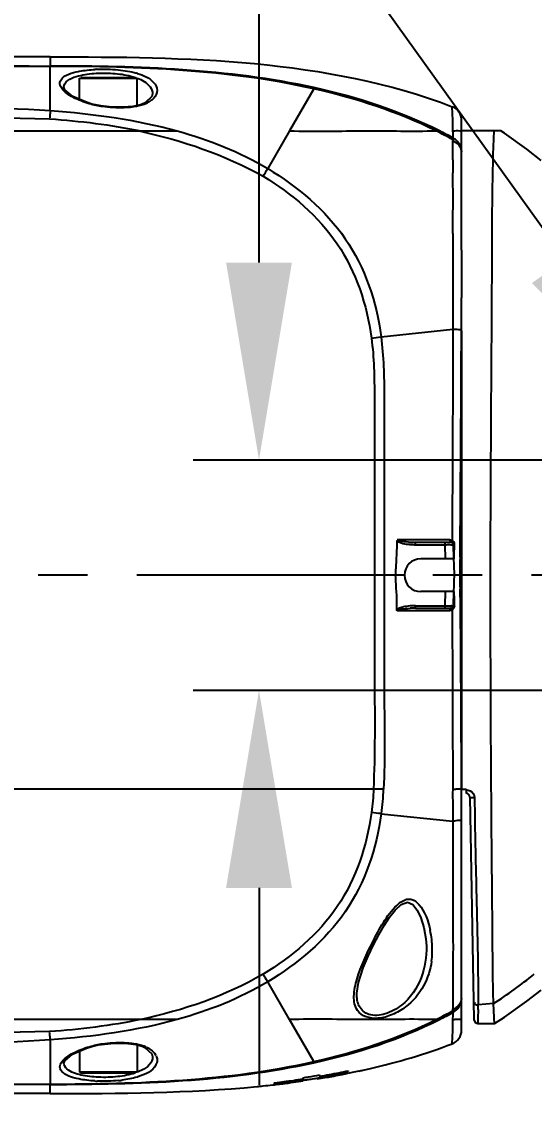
# Model space of a CAD drawing. Header units: millimetres. Extents: x 4086 to 8300, y 123 to 1549.
# Drawn here: x 6979.23 to 6994.81, y 441.71 to 474.81 of the extents above; entities that cross this region are included whole.
import ezdxf
from ezdxf import colors
from ezdxf.entities.mleader import LeaderData, LeaderLine
from ezdxf.math import Vec2, Vec3

# ---------------------------------------------------------------- set-up
doc = ezdxf.new("R2010")
doc.units = ezdxf.units.MM
doc.linetypes.add('CENTER', pattern=[0.6, 0.375, -0.075, 0.075, -0.075])
for name, color, linetype in [('中心线', 7, 'Continuous'), ('外形图', 7, 'Continuous'), ('多重引线', 7, 'Continuous'), ('尺寸标注', 7, 'Continuous')]:
    doc.layers.add(name, color=color, linetype=linetype)
doc.styles.add('思源黑', font='SourceHanSansCN-Normal.ttf')
doc.dimstyles.new('尺寸标注_1_4比例', dxfattribs={"dimtxt": 7, "dimasz": 6, "dimexe": 2, "dimexo": 1.5, "dimgap": 1, "dimtad": 1, "dimdec": 1, "dimlfac": 4, "dimdsep": 46, "dimtxsty": '思源黑', "dimcen": 0.09, "dimadec": 0, "dimazin": 0, "dimtp": 0.01, "dimtm": 0.01, "dimtfac": 1, "dimtdec": 1, "dimtofl": 0, "dimtmove": 0, "dimatfit": 3, "dimfxl": 1, "dimtolj": 1, "dimarcsym": 0})

# ---------------------------------------------------------------- blocks, each defined once
blk = doc.blocks.new('*D757')
at = {"layer": 'Defpoints', "color": 0}
for p in [(6960.112, 446.498), (6964.612, 446.498), (6964.612, 423.62)]:
    blk.add_point(p, dxfattribs=at)
at = {"layer": '尺寸标注', "color": 0, "lineweight": -2}
for p, q in [((6960.112, 444.998), (6960.112, 421.62)), ((6964.612, 444.998), (6964.612, 421.62)), ((6954.112, 423.62), (6948.112, 423.62)), ((6970.612, 423.62), (6988.905, 423.62))]:
    blk.add_line(p, q, dxfattribs=at)
at = {"layer": '尺寸标注', "color": 0}
for points in [[(6954.112, 422.62), (6954.112, 424.62), (6960.112, 423.62)], [(6970.612, 424.62), (6970.612, 422.62), (6964.612, 423.62)]]:
    blk.add_solid(points, dxfattribs=at)
at = {"layer": '尺寸标注', "color": 0, "insert": (6983.3, 428.235), "char_height": 7, "attachment_point": 5, "style": '思源黑'}
blk.add_mtext('\\A1;18', dxfattribs=at)
blk = doc.blocks.new('*D760')
at = {"layer": 'Defpoints', "color": 0}
for p in [(7000.112, 461.498), (6986.443, 454.498), (7000.112, 454.498)]:
    blk.add_point(p, dxfattribs=at)
at = {"layer": '尺寸标注', "color": 0, "lineweight": -2}
for p, q in [((6986.443, 467.498), (6986.443, 514.618)), ((6998.612, 461.498), (6984.443, 461.498)), ((6998.612, 454.498), (6984.443, 454.498)), ((6986.443, 448.498), (6986.443, 442.498))]:
    blk.add_line(p, q, dxfattribs=at)
at = {"layer": '尺寸标注', "color": 0}
for points in [[(6985.443, 467.498), (6987.443, 467.498), (6986.443, 461.498)], [(6987.443, 448.498), (6985.443, 448.498), (6986.443, 454.498)]]:
    blk.add_solid(points, dxfattribs=at)
at = {"layer": '尺寸标注', "color": 0, "insert": (6981.819, 508.779), "char_height": 7, "attachment_point": 5, "rotation": 90, "style": '思源黑'}
blk.add_mtext('\\A1;28', dxfattribs=at)

msp = doc.modelspace()

# ---------------------------------------------------------------- linework, layer by layer
at = {"layer": '中心线', "linetype": 'CENTER', "ltscale": 20}
msp.add_line((7074.229, 457.9978), (6904.8666, 457.9978), dxfattribs=at)
at = {"layer": '外形图'}
for p, q in [((6980.0996, 473.7478), (6980.0995, 473.4693)), ((6980.0996, 473.4597), (6980.0995, 473.4693)), ((6980.0996, 472.1156), (6980.0996, 473.4597)), ((6980.9871, 472.4592), (6980.9871, 473.0978)), ((6980.9871, 473.0978), (6982.7371, 473.0978)), ((6981.0334, 473.1228), (6982.7121, 473.1228)), ((6982.7371, 472.2701), (6982.7371, 473.0978)), ((6988.1061, 472.7771), (6987.3674, 471.4977)), ((6981.2244, 472.3566), (6980.7857, 472.5463)), ((6983.1892, 472.5418), (6982.9839, 472.355)), ((6983.2097, 472.6249), (6983.1892, 472.5418)), ((6981.3638, 472.3149), (6981.2244, 472.3566)), ((6981.3407, 472.3066), (6981.3635, 472.315)), ((6981.3635, 472.315), (6981.3638, 472.3149)), ((6981.632, 472.2579), (6981.3635, 472.315)), ((6982.8427, 472.2938), (6982.6083, 472.2413)), ((6982.8868, 472.3098), (6982.8427, 472.2938)), ((6982.8887, 472.3106), (6982.8868, 472.3098)), ((6982.9839, 472.355), (6982.8887, 472.3106)), ((6982.9502, 472.3047), (6982.8887, 472.3106)), ((6992.3301, 471.8293), (6992.3162, 472.2343)), ((6992.5996, 467.8791), (6992.5996, 471.8223)), ((6948.3599, 471.4978), (6982.7987, 471.4978)), ((6987.3675, 471.4977), (6986.7074, 470.3544)), ((6992.3398, 471.4863), (6992.3397, 471.4971)), ((6993.7985, 471.4978), (6992.5996, 471.4978)), ((6992.599, 470.8591), (6992.5921, 470.9415)), ((6992.5989, 470.869), (6992.5924, 470.9431)), ((6992.5994, 470.8691), (6992.5996, 470.8591)), ((6990.1533, 465.2442), (6992.3356, 465.4704)), ((6992.597, 465.4214), (6992.5996, 458.9241)), ((6990.8073, 459.072), (6990.647, 459.0722)), ((6990.7337, 459.0347), (6990.7177, 458.9978)), ((6991.6554, 459.0714), (6990.8073, 459.072)), ((6991.2046, 458.9241), (6991.2046, 458.9978)), ((6991.2046, 458.9241), (6992.0959, 458.9241)), ((6991.2072, 458.9978), (6992.2709, 458.9978)), ((6991.796, 459.0713), (6991.6554, 459.0714)), ((6991.9401, 459.0712), (6991.796, 459.0713)), ((6992.0893, 459.0711), (6991.9401, 459.0712)), ((6992.245, 459.0709), (6992.0893, 459.0711)), ((6992.0959, 458.9978), (6992.0959, 458.9241)), ((6992.0959, 458.9241), (6992.1034, 458.4978)), ((6992.3459, 458.9241), (6992.3533, 458.4978)), ((6992.5996, 458.9241), (6992.5996, 457.0715)), ((6992.3533, 458.4978), (6991.3621, 458.4978)), ((6990.5963, 457.9978), (6990.2509, 457.9978)), ((6990.8621, 457.9978), (6990.5963, 457.9978)), ((6992.3533, 457.4978), (6991.3621, 457.4978)), ((6992.1034, 457.4978), (6992.0959, 457.0715)), ((6992.3533, 457.4978), (6992.3459, 457.0715)), ((6992.5557, 457.3259), (6992.5577, 457.0546)), ((6990.6469, 456.9235), (6990.8158, 456.9236)), ((6990.7337, 456.961), (6990.7177, 456.9977)), ((6990.8158, 456.9236), (6991.4229, 456.9241)), ((6991.2031, 456.9978), (6992.2709, 456.9978)), ((6991.2046, 457.0715), (6992.0959, 457.0715)), ((6991.2046, 456.9978), (6991.2046, 457.0715)), ((6991.4229, 456.9241), (6991.7049, 456.9243)), ((6991.7049, 456.9243), (6991.8415, 456.9244)), ((6991.8415, 456.9244), (6992.1101, 456.9246)), ((6992.0959, 457.0715), (6992.0959, 456.9978)), ((6992.1101, 456.9246), (6992.2447, 456.9247)), ((6992.2709, 456.9978), (6992.269, 456.9976)), ((6992.5577, 457.0546), (6992.5597, 456.7641)), ((6992.5996, 457.0715), (6992.6011, 454.1424)), ((6992.6011, 454.1424), (6992.5985, 451.4978)), ((6989.9215, 451.4978), (6952.8058, 451.4978)), ((6992.587, 451.4978), (6992.7371, 451.4978)), ((6992.5996, 444.1733), (6992.5996, 451.4978)), ((6992.7371, 451.4978), (6992.7371, 451.3726)), ((6992.8539, 451.25), (6992.9718, 444.4958)), ((6992.9886, 451.2343), (6992.9994, 450.6661)), ((6990.1533, 450.7515), (6992.3356, 450.5252)), ((6993.0266, 449.3572), (6993.034, 449.0301)), ((6990.7671, 447.9948), (6990.9526, 448.068)), ((6990.9526, 448.068), (6991.1153, 447.9943)), ((6991.5171, 446.948), (6991.5312, 446.7217)), ((6991.5312, 446.7217), (6991.5312, 446.7207)), ((6987.3677, 444.4979), (6986.7075, 445.6413)), ((6989.4182, 445.2976), (6989.4656, 445.6215)), ((6993.1021, 445.0152), (6993.1018, 444.9402)), ((6993.5729, 444.9827), (6993.1018, 444.9402)), ((6992.3397, 444.4985), (6992.3407, 444.6386)), ((6992.3407, 444.6386), (6992.3412, 444.7129)), ((6993.101, 444.7983), (6993.0982, 444.5426)), ((6982.8473, 444.4978), (6948.36, 444.4978)), ((6988.1061, 443.2186), (6987.3675, 444.4978)), ((6993.0982, 444.5426), (6993.0968, 444.3744)), ((6993.0968, 444.3744), (6993.0968, 444.3729)), ((6993.0968, 444.3729), (6993.5996, 444.3729)), ((6992.3162, 443.7613), (6992.3301, 444.1663)), ((6980.0996, 443.8801), (6980.0996, 442.5359)), ((6980.7725, 443.4415), (6981.1967, 443.63)), ((6981.1967, 443.63), (6981.3638, 443.6807)), ((6981.3407, 443.6891), (6981.3634, 443.6806)), ((6981.3634, 443.6806), (6981.5684, 443.7268)), ((6981.3634, 443.6806), (6981.3638, 443.6807)), ((6982.7054, 443.7376), (6982.8896, 443.6847)), ((6982.7371, 443.7285), (6982.7371, 442.8978)), ((6982.8906, 443.6844), (6982.8886, 443.6851)), ((6982.8886, 443.6851), (6982.9705, 443.6477)), ((6982.9502, 443.6909), (6982.8906, 443.6844)), ((6982.9705, 443.6477), (6983.1873, 443.4576)), ((6980.9871, 443.5368), (6980.9871, 442.8978)), ((6983.1873, 443.4576), (6983.2097, 443.3707)), ((6989.1564, 442.9404), (6989.1564, 442.9189)), ((6989.4847, 442.939), (6989.4847, 442.932)), ((6989.4847, 442.932), (6989.4847, 442.9311)), ((6982.7371, 442.8978), (6980.9871, 442.8978)), ((6981.0121, 442.8728), (6982.6908, 442.8728)), ((6987.6221, 442.6107), (6987.4677, 442.5909)), ((6987.7814, 442.6915), (6987.7814, 442.7302)), ((6987.817, 442.6558), (6987.7814, 442.6506)), ((6988.2814, 442.8137), (6988.2814, 442.7723)), ((6988.4423, 442.7323), (6988.4958, 442.7418)), ((6989.0569, 442.8467), (6989.0354, 442.8421)), ((6989.0574, 442.8508), (6989.0924, 442.8577)), ((6980.0996, 442.5359), (6980.0995, 442.5263)), ((6980.0996, 442.2479), (6980.0995, 442.5263)), ((6986.859, 442.5116), (6986.9118, 442.5175)), ((6986.9064, 442.5735), (6986.9329, 442.5766)), ((6986.9064, 442.5577), (6986.9064, 442.5735)), ((6987.3271, 442.5673), (6987.3271, 442.5729))]:
    msp.add_line(p, q, dxfattribs=at)
for points in [[(6980.7857, 472.5463), (6980.5409, 472.7478), (6980.5111, 472.823)], [(6982.6083, 472.2413), (6982.3144, 472.2161), (6981.9838, 472.2203), (6981.632, 472.2579)], [(6995.0151, 470.6015), (6994.5865, 470.9395), (6993.9061, 471.4273), (6993.7985, 471.4978)], [(6992.3481, 471.206), (6992.3479, 471.2075), (6992.3474, 471.2093), (6992.3467, 471.2114), (6992.3455, 471.2138), (6992.344, 471.2166), (6992.342, 471.2196), (6992.3397, 471.2228), (6992.337, 471.226), (6992.3341, 471.2291), (6992.331, 471.232), (6992.3278, 471.2345), (6992.3247, 471.2366), (6992.3219, 471.2383)], [(6992.33, 471.2024), (6992.3326, 471.2011), (6992.3336, 471.2015), (6992.335, 471.2018), (6992.3369, 471.2018), (6992.339, 471.2017), (6992.341, 471.2017), (6992.3429, 471.2017), (6992.3445, 471.202), (6992.3458, 471.2023), (6992.3468, 471.2029), (6992.3475, 471.2037), (6992.348, 471.2047), (6992.3481, 471.206)], [(6990.6464, 459.056), (6990.65, 459.0365), (6990.6837, 459.0157), (6990.7181, 458.9977)], [(6990.7337, 459.0346), (6990.7006, 459.0433), (6990.6701, 459.0545), (6990.6508, 459.0723)], [(6992.2448, 459.0709), (6992.245, 459.0627), (6992.2455, 459.0546), (6992.2464, 459.0467), (6992.2475, 459.0391), (6992.249, 459.0319), (6992.2507, 459.0252), (6992.2526, 459.0191), (6992.2548, 459.0137), (6992.2572, 459.009), (6992.2597, 459.005), (6992.2624, 459.0019), (6992.2652, 458.9996), (6992.268, 458.9983), (6992.2709, 458.9978)], [(6992.245, 459.0709), (6992.2576, 459.0704), (6992.27, 459.0687), (6992.282, 459.0662), (6992.2936, 459.0626), (6992.3049, 459.0582), (6992.3157, 459.0529)], [(6992.3156, 459.0529), (6992.3122, 459.0452), (6992.3092, 459.0377), (6992.3066, 459.0304), (6992.3046, 459.0234), (6992.303, 459.0169), (6992.3019, 459.0108), (6992.3013, 459.0053), (6992.3013, 459.0005), (6992.3018, 458.9964), (6992.3029, 458.993), (6992.3045, 458.9905), (6992.3065, 458.9888)], [(6990.7184, 456.9981), (6990.6859, 456.9817), (6990.6551, 456.961), (6990.648, 456.9417)], [(6990.6489, 456.9229), (6990.6735, 456.9423), (6990.7025, 456.953), (6990.7337, 456.961)], [(6992.269, 456.9976), (6992.268, 456.9974), (6992.2652, 456.996), (6992.2624, 456.9937), (6992.2597, 456.9906), (6992.2572, 456.9867), (6992.2548, 456.982), (6992.2526, 456.9765), (6992.2507, 456.9704), (6992.249, 456.9637), (6992.2475, 456.9566), (6992.2464, 456.949), (6992.2455, 456.9411), (6992.245, 456.933), (6992.2447, 456.9247)], [(6992.3157, 456.9428), (6992.3049, 456.9374), (6992.2936, 456.933), (6992.2819, 456.9295), (6992.2699, 456.9269), (6992.2575, 456.9253), (6992.2447, 456.9247)], [(6992.3156, 456.9428), (6992.3122, 456.9504), (6992.3092, 456.9579), (6992.3067, 456.9652), (6992.3046, 456.9722), (6992.303, 456.9788), (6992.3019, 456.9848), (6992.3013, 456.9903), (6992.3013, 456.9952), (6992.3018, 456.9993), (6992.3029, 457.0026), (6992.3045, 457.0051), (6992.3065, 457.0068)], [(6989.4656, 445.6215), (6989.6066, 446.0634), (6989.7603, 446.4272), (6989.9216, 446.7619), (6990.0849, 447.0697), (6990.2476, 447.3492), (6990.4129, 447.6023), (6990.5852, 447.824), (6990.7671, 447.9948)], [(6991.1153, 447.9943), (6991.2534, 447.8186), (6991.3655, 447.5855), (6991.457, 447.2931), (6991.5171, 446.948)], [(6993.5996, 444.3729), (6993.9061, 444.5684), (6994.5865, 445.0561), (6995.0151, 445.3941)], [(6992.3217, 444.7575), (6992.3245, 444.7591), (6992.3276, 444.7612), (6992.3307, 444.7637), (6992.3338, 444.7665), (6992.3367, 444.7696), (6992.3394, 444.7728), (6992.3417, 444.7759), (6992.3437, 444.779), (6992.3452, 444.7818), (6992.3464, 444.7842), (6992.3472, 444.7863), (6992.3477, 444.7881), (6992.3479, 444.7897), (6992.3478, 444.791), (6992.3474, 444.7921), (6992.3468, 444.7929), (6992.3458, 444.7934), (6992.3446, 444.7939), (6992.343, 444.7941), (6992.3412, 444.7942), (6992.3391, 444.7941), (6992.3369, 444.7941), (6992.335, 444.7941), (6992.3334, 444.7943), (6992.3324, 444.7948), (6992.3298, 444.7936)], [(6992.9718, 444.4958), (6993.0118, 444.4063), (6993.0968, 444.373)], [(6981.5684, 443.7268), (6981.9406, 443.7726), (6982.3723, 443.777), (6982.7054, 443.7376)], [(6980.5111, 443.1724), (6980.5388, 443.2449), (6980.7725, 443.4415)]]:
    msp.add_lwpolyline(points, dxfattribs=at)
for centre, radius, start, end in [((6985.1843, 19842.6919), 19369.2232, 269.86413217, 269.98495875), ((6981.7182, 468.8955), 4.478, 92.54969, 93.3354), ((6981.4713, 470.8141), 2.542, 101.05113, 101.60043), ((6982.1391, 471.226), 2.1082, 73.04341, 74.00105), ((6982.6946, 473.0435), 0.7778, 301.92039, 306.68236), ((6982.5288, 473.3448), 1.1222, 292.05607, 295.76511), ((6992.1584, 471.8223), 0.4411, 0, 69.04407), ((6931.8236, 470.1582), 60.5295, 1.268183, 1.582041), ((6986.2078, 460.179), 12.6368, 61.06407, 63.59839), ((6985.9818, 459.6236), 13.2805, 61.38266, 63.39447), ((6892.0783, 470.6711), 100.2648, 0.349462, 0.465859), ((6732.1769, 468.4859), 260.1672, 0.470091, 0.598265), ((6948.5624, 493.1112), 44.4174, 328.8263, 329.18022), ((6860.9941, 469.4686), 131.3463, 359.979827, 0.327872), ((6707.5784, 469.5702), 284.762, 359.761457, 359.970243), ((7495.9712, 466.5069), 503.6367, 179.843779, 180.117911), ((6815.6008, 466.3766), 176.9988, 359.693197, 0.014639), ((4786.0816, 475.2943), 2206.5374, 359.5740124, 359.7438311), ((6982.7984, 518.5776), 53.8389, 277.53734, 277.85183), ((6952.4004, 460.3375), 38.2675, 356.77838, 358.08097), ((6991.1986, 462.4029), 3.405, 266.37049, 267.27879), ((6991.2026, 462.5346), 3.5368, 267.31623, 270.03367), ((6991.2042, 460.9299), 2.0057, 267.57238, 270.01213), ((6992.2709, 458.9228), 0.075, 1, 90), ((6944.9769, 459.2792), 47.5827, 359.32265, 359.53018), ((6991.3621, 457.9978), 0.5, 90, 270), ((6950.7101, 456.8679), 41.6894, 1.55304, 2.24059), ((7067.8771, 457.4392), 75.3312, 179.160374, 179.294306), ((6916.6939, 459.6481), 75.8682, 359.165474, 359.296607), ((6950.6953, 460.424), 39.9747, 356.5204, 356.79191), ((6989.9475, 421.4507), 36.5478, 89.5244, 89.99232), ((6950.6966, 459.1284), 41.7028, 357.75915, 358.44649), ((6903.3622, 456.5557), 89.1968, 0.494702, 0.655255), ((6991.2024, 455.1748), 1.8967, 89.93296, 96.81304), ((6991.2029, 453.4316), 3.5662, 89.97178, 92.66678), ((6992.2709, 457.0728), 0.075, 270, 359), ((6990.1394, 312.4797), 139.0182, 89.9661, 90.085651), ((6992.4565, 459.422), 7.9244, 269.2131, 269.76156), ((6992.64, 426.0105), 25.4877, 90.18337, 90.31185), ((6992.7289, 451.2478), 0.125, 1, 86.25924), ((6978.0572, 362.8185), 88.7618, 82.167486, 82.358245), ((7385.8259, 458.1433), 392.8976, 181.163009, 181.281365), ((6988.8989, 446.6082), 2.8121, 1.07743, 12.3146), ((6989.0643, 446.6135), 2.6465, 358.09592, 1.02928), ((6989.2056, 446.6077), 2.5052, 352.18842, 358.12026), ((6957.8368, 428.4244), 33.6143, 30.80951, 31.27718), ((6961.6846, 445.0435), 31.4174, 359.55291, 359.81155), ((6986.1889, 455.866), 12.689, 296.3743, 298.902), ((6985.9819, 456.372), 13.2805, 296.60563, 298.61693), ((6932.4148, 445.816), 59.938, 358.422873, 358.739851), ((6992.4183, 445.224), 0.7305, 263.71166, 265.65865), ((6992.4183, 445.2246), 0.7312, 265.66161, 267.48035), ((6992.1584, 444.1733), 0.4411, 290.95593, 0), ((6982.5289, 442.651), 1.122, 64.23566, 67.94445), ((6982.9716, 443.2309), 0.3816, 26.36894, 31.24073), ((6984.4129, 465.6239), 23.1952, 279.60064, 281.80042), ((6984.5977, 464.3669), 21.9061, 281.24093, 282.01095), ((6984.7382, 464.854), 22.4231, 281.71029, 282.22061), ((6984.808, 464.6747), 22.2408, 282.13837, 282.43782), ((6984.8936, 464.2877), 21.8445, 282.43716, 282.96603), ((6981.7191, 447.1179), 4.4957, 266.66724, 267.63833), ((6981.7903, 446.4952), 3.8707, 275.71596, 277.28582), ((6982.1549, 444.7177), 2.0539, 286.54371, 287.2571), ((6983.6312, 470.5596), 28.1928, 276.67107, 278.46502), ((6983.4847, 471.3258), 28.9552, 276.83937, 277.37358), ((6983.6393, 470.1326), 27.7521, 277.3732, 277.98083), ((6983.641, 471.4639), 29.1252, 277.27084, 277.5958), ((6983.7674, 470.5221), 28.1749, 277.59428, 278.20691), ((6983.801, 468.9794), 26.5875, 277.98084, 278.61007), ((6992.1467, 407.6217), 35.2803, 97.18337, 97.36829), ((6983.9307, 467.3392), 24.9084, 278.89318, 279.28377), ((6983.921, 469.0757), 26.7055, 278.38859, 278.67495), ((6984.0775, 466.4473), 24.0045, 279.28131, 280.08602), ((6984.0049, 468.5269), 26.1504, 278.67468, 279.04427), ((6984.0984, 467.9396), 25.5557, 279.04427, 279.42068), ((6985.8108, 457.7465), 15.243, 279.06745, 279.9413), ((6984.2599, 466.1296), 23.7009, 279.76888, 280.49322), ((6986.0218, 456.5513), 14.0293, 280.1569, 280.87755), ((6985.7273, 459.2858), 16.7748, 279.50023, 279.67786), ((6986.0008, 457.6858), 15.1516, 279.67545, 280.05654), ((6984.4308, 465.2071), 22.7627, 280.49327, 281.24086), ((6986.2882, 456.0685), 13.509, 280.05398, 280.65567), ((6986.1908, 455.6752), 13.1371, 280.87477, 281.87423), ((6986.6148, 454.3437), 11.7535, 280.6457, 281.88495), ((6984.5095, 465.9859), 23.5779, 280.71703, 281.12155), ((6984.6291, 465.3804), 22.9607, 281.20892, 281.71027), ((6985.19, -18931.0527), 19373.5797, 90.01505478, 90.1358542), ((6983.1272, 476.1235), 33.8185, 275.52644, 275.83921), ((6983.2543, 474.8873), 32.5758, 275.83803, 276.35314), ((6983.4731, 472.948), 30.6242, 276.447, 277.22969)]:
    msp.add_arc(centre, radius, start, end, dxfattribs=at)
for points in [[(6980.0996, 473.7478), (6969.7388, 473.7525), (6959.3779, 473.7478), (6949.0171, 473.7478)], [(6980.0996, 473.7478), (6984.2029, 473.7478), (6988.4843, 473.7019), (6992.3162, 472.2343)], [(6980.0996, 473.4597), (6966.4702, 473.4803), (6952.8408, 473.4783), (6939.2114, 473.5091)], [(6988.1117, 472.812), (6985.4943, 473.3864), (6982.7792, 473.4684), (6980.0995, 473.4693)], [(6988.106, 472.7771), (6985.4927, 473.3645), (6982.7781, 473.4556), (6980.0996, 473.4597)], [(6980.9841, 473.3089), (6981.1401, 473.3394), (6981.2989, 473.3566), (6981.4577, 473.3659)], [(6981.519, 473.369), (6981.7323, 473.3785), (6981.9468, 473.3739), (6982.1593, 473.3535)], [(6981.0254, 473.1843), (6981.2001, 473.2241), (6981.3797, 473.2434), (6981.5587, 473.2516)], [(6981.5587, 473.2516), (6981.7539, 473.2604), (6981.9503, 473.2554), (6982.1445, 473.2344)], [(6982.1445, 473.2344), (6982.3253, 473.2149), (6982.5064, 473.182), (6982.6788, 473.1241)], [(6982.1593, 473.3535), (6982.3483, 473.3353), (6982.5375, 473.3049), (6982.7201, 473.2525)], [(6991.8262, 471.4977), (6990.6514, 472.0803), (6989.3852, 472.4885), (6988.106, 472.7771)], [(6991.9294, 471.4978), (6990.726, 472.1005), (6989.4262, 472.5233), (6988.1117, 472.812)], [(6980.8562, 472.4856), (6980.7825, 472.5213), (6980.7104, 472.5613), (6980.6427, 472.6074)], [(6981.3407, 472.3066), (6981.1748, 472.3523), (6981.0111, 472.4104), (6980.8562, 472.4856)], [(6980.0996, 472.1156), (6981.3986, 472.0223), (6982.7019, 471.8437), (6983.9575, 471.4978)], [(6981.752, 472.2277), (6981.6134, 472.2448), (6981.4753, 472.2695), (6981.3407, 472.3066)], [(6982.9502, 472.3047), (6982.8495, 472.2639), (6982.7412, 472.2419), (6982.6336, 472.2266)], [(6980.0793, 471.8654), (6981.0077, 471.8003), (6981.9352, 471.6837), (6982.8471, 471.4978)], [(6982.7987, 471.4978), (6984.1041, 471.2077), (6985.4035, 470.78), (6986.566, 470.1193)], [(6982.8019, 471.4972), (6983.1871, 471.497), (6983.5725, 471.5084), (6983.9576, 471.4978)], [(6983.9575, 471.4978), (6984.9144, 471.2336), (6985.8555, 470.8642), (6986.7073, 470.3544)], [(6992.33, 471.2016), (6992.4645, 471.1542), (6992.5949, 471.0117), (6992.5994, 470.8691)], [(6992.4729, 471.1796), (6992.4358, 471.2204), (6992.3922, 471.2576), (6992.3423, 471.2812)], [(6992.5682, 471.0312), (6992.5467, 471.0859), (6992.5125, 471.1362), (6992.4729, 471.1796)], [(6992.3354, 470.6204), (6992.3359, 470.5537), (6992.3365, 470.487), (6992.337, 470.4203)], [(6992.337, 470.4203), (6992.3374, 470.3536), (6992.3379, 470.2869), (6992.3383, 470.2202)], [(6992.338, 468.3847), (6992.3374, 468.2165), (6992.3369, 468.0483), (6992.3364, 467.8801)], [(6992.3356, 465.4704), (6992.3383, 463.3313), (6992.3194, 461.1921), (6992.3157, 459.0529)], [(6990.7181, 458.9977), (6990.8429, 458.9439), (6990.9836, 458.9317), (6991.1193, 458.9259)], [(6990.9831, 459.0047), (6990.8995, 459.01), (6990.8154, 459.0166), (6990.7337, 459.0347)], [(6992.3743, 458.4977), (6992.3721, 458.6397), (6992.3851, 458.7817), (6992.3829, 458.9237)], [(6992.5516, 458.367), (6992.5502, 458.245), (6992.5494, 458.1229), (6992.5506, 458.0008)], [(6992.5507, 458.0008), (6992.5497, 457.8592), (6992.5516, 457.7175), (6992.5532, 457.5758)], [(6992.3862, 457.2881), (6992.3834, 457.3581), (6992.3732, 457.4279), (6992.3743, 457.498)], [(6992.3829, 457.0719), (6992.384, 457.144), (6992.389, 457.2161), (6992.3862, 457.2881)], [(6990.7337, 456.961), (6990.833, 456.983), (6990.9354, 456.9892), (6991.037, 456.994)], [(6990.9774, 457.0581), (6990.9118, 457.0502), (6990.8459, 457.04), (6990.7826, 457.0212)], [(6992.3829, 457.0719), (6992.3822, 457.0283), (6992.3585, 456.9604), (6992.3149, 456.9601)], [(6992.3157, 456.9428), (6992.3193, 455.1278), (6992.3334, 453.3128), (6992.3301, 451.4978)], [(6992.5597, 456.7641), (6992.5658, 455.8901), (6992.5716, 455.0162), (6992.5766, 454.1422)], [(6992.5766, 454.1422), (6992.5817, 453.2607), (6992.5864, 452.3793), (6992.5917, 451.4978)], [(6989.9266, 451.4978), (6989.916, 451.2617), (6989.8952, 451.0257), (6989.8606, 450.7919)], [(6990.2217, 451.4978), (6990.2076, 451.2484), (6990.1858, 450.9992), (6990.1534, 450.7515)], [(6992.3301, 451.4978), (6992.3284, 451.1736), (6992.3318, 450.8494), (6992.3356, 450.5252)], [(6992.7376, 451.4895), (6992.7721, 451.4654), (6992.8188, 451.4666), (6992.8577, 451.4505)], [(6992.8577, 451.4505), (6992.9355, 451.4182), (6992.987, 451.3186), (6992.9886, 451.2343)], [(6992.9994, 450.6661), (6993.0026, 450.5003), (6993.0059, 450.3345), (6993.0093, 450.1687)], [(6990.632, 447.9667), (6990.6668, 448.0004), (6990.7035, 448.0322), (6990.7428, 448.0605)], [(6990.7428, 448.0605), (6990.8164, 448.1134), (6990.9062, 448.1564), (6990.9969, 448.1574)], [(6990.9969, 448.1574), (6991.04, 448.1578), (6991.0839, 448.1487), (6991.1236, 448.132)], [(6991.1783, 448.1035), (6991.2253, 448.0741), (6991.2669, 448.0357), (6991.3033, 447.994)], [(6991.3033, 447.994), (6991.4915, 447.7788), (6991.5854, 447.4872), (6991.6462, 447.2079)], [(6986.566, 445.8764), (6985.4284, 445.203), (6984.1396, 444.7765), (6982.8473, 444.4978)], [(6986.7073, 445.6412), (6985.856, 445.131), (6984.9151, 444.7612), (6983.9582, 444.4978)], [(6989.3296, 445.2005), (6989.3335, 445.3799), (6989.374, 445.5583), (6989.4253, 445.7303)], [(6993.5729, 444.9827), (6994.0017, 445.2546), (6994.4102, 445.5584), (6994.8089, 445.8725)], [(6989.4334, 444.7739), (6989.3521, 444.8956), (6989.3265, 445.0542), (6989.3296, 445.2005)], [(6992.599, 445.1366), (6992.5996, 444.9921), (6992.4682, 444.843), (6992.3319, 444.7951)], [(6992.3423, 444.7145), (6992.4912, 444.7849), (6992.5986, 444.9719), (6992.599, 445.1366)], [(6982.8471, 444.4978), (6981.9352, 444.312), (6981.0077, 444.1953), (6980.0793, 444.1302)], [(6983.9582, 444.4978), (6982.7023, 444.1521), (6981.3988, 443.9734), (6980.0996, 443.8801)], [(6983.9592, 444.4979), (6983.5887, 444.4874), (6983.2179, 444.4998), (6982.8473, 444.4978)], [(6988.106, 443.2186), (6989.3851, 443.5071), (6990.6512, 443.9152), (6991.8259, 444.4978)], [(6988.1117, 443.1837), (6989.4263, 443.4724), (6990.7261, 443.8952), (6991.9295, 444.4978)], [(6992.5064, 444.4981), (6992.4664, 444.4948), (6992.4262, 444.4926), (6992.3861, 444.4941)], [(6980.8564, 443.5102), (6981.0112, 443.5853), (6981.1748, 443.6434), (6981.3407, 443.6891)], [(6981.3407, 443.6891), (6981.4754, 443.7262), (6981.6137, 443.7509), (6981.7524, 443.768)], [(6982.6342, 443.769), (6982.7416, 443.7536), (6982.8496, 443.7317), (6982.9502, 443.6909)], [(6983.0166, 443.6615), (6983.0665, 443.6373), (6983.1149, 443.6091), (6983.1594, 443.5759)], [(6983.1594, 443.5759), (6983.2133, 443.5356), (6983.263, 443.4864), (6983.2979, 443.4288)], [(6989.795, 443.0002), (6990.6504, 443.1972), (6991.4964, 443.4474), (6992.3162, 443.7613)], [(6980.6429, 443.3883), (6980.7106, 443.4345), (6980.7827, 443.4744), (6980.8564, 443.5102)], [(6983.3136, 443.4004), (6983.3344, 443.3582), (6983.3471, 443.3105), (6983.3475, 443.2634)], [(6980.0995, 442.5263), (6982.7792, 442.5272), (6985.4943, 442.6093), (6988.1117, 443.1837)], [(6980.0996, 442.5359), (6982.7781, 442.54), (6985.4927, 442.6312), (6988.106, 443.2186)], [(6981.4577, 442.6298), (6981.2914, 442.6395), (6981.125, 442.6578), (6980.9618, 442.6912)], [(6981.5652, 442.7438), (6981.3856, 442.7516), (6981.2054, 442.7708), (6981.03, 442.8103)], [(6982.1758, 442.6438), (6981.9628, 442.6224), (6981.7477, 442.6172), (6981.5338, 442.626)], [(6982.1498, 442.7618), (6981.956, 442.7406), (6981.76, 442.7353), (6981.5652, 442.7438)], [(6982.6815, 442.8725), (6982.51, 442.8146), (6982.3297, 442.7815), (6982.1498, 442.7618)], [(6982.7397, 442.7489), (6982.5902, 442.7045), (6982.4359, 442.6756), (6982.2812, 442.6558)], [(6939.2114, 442.4865), (6952.8408, 442.5174), (6966.4702, 442.5153), (6980.0996, 442.5359)], [(6980.0996, 442.2479), (6969.7388, 442.2432), (6959.3779, 442.2478), (6949.0171, 442.2478)], [(6980.0996, 442.2478), (6982.1956, 442.2478), (6984.2978, 442.2603), (6986.384, 442.4622)]]:
    msp.add_open_spline(points, degree=3, dxfattribs=at)
for points, knots in [([(6980.3899, 472.9368), (6980.389, 472.9764), (6980.4789, 473.2136), (6980.7666, 473.2644), (6980.9602, 473.3041)], [0, 0, 0, 0, 0.16685, 1, 1, 1, 1]), ([(6980.5111, 472.8213), (6980.5105, 472.86), (6980.5852, 473.0818), (6980.8485, 473.1441), (6981.0254, 473.1843)], [0, 0, 0, 0, 0.1757174, 1, 1, 1, 1]), ([(6982.75, 473.0984), (6982.8193, 473.0715), (6983.0217, 472.9817), (6983.2122, 472.7738), (6983.2095, 472.6207)], [0, 0, 0, 0, 0.3270438, 1, 1, 1, 1]), ([(6982.7539, 473.2425), (6982.8414, 473.2158), (6983.0842, 473.1307), (6983.3489, 472.9093), (6983.3475, 472.7322)], [0, 0, 0, 0, 0.3406788, 1, 1, 1, 1]), ([(6980.6427, 472.6074), (6980.6053, 472.6329), (6980.4959, 472.7156), (6980.3921, 472.8415), (6980.3899, 472.9368)], [0, 0, 0, 0, 0.3218632, 1, 1, 1, 1]), ([(6983.3475, 472.7322), (6983.3468, 472.6448), (6983.2821, 472.5216), (6983.1885, 472.4415), (6983.1593, 472.4197)], [0, 0, 0, 0, 0.7056783, 1, 1, 1, 1]), ([(6988.1061, 472.7771), (6988.1074, 472.7844), (6988.1094, 472.796), (6988.1113, 472.8077), (6988.1117, 472.812)], [0, 0, 0, 0, 0.6349819, 1, 1, 1, 1]), ([(6983.1059, 472.3832), (6983.0918, 472.3744), (6983.0624, 472.3573), (6983.0322, 472.3417), (6983.0166, 472.3342)], [0, 0, 0, 0, 0.4887153, 1, 1, 1, 1]), ([(6951.3755, 472.1994), (6954.7064, 472.1995), (6960.6783, 472.1961), (6968.4784, 472.2079), (6974.7201, 472.1803), (6978.3283, 472.2433), (6980.0999, 472.1188)], [0, 0, 0, 0, 0.3478694, 0.6237322, 0.8145253, 1, 1, 1, 1]), ([(6980.0996, 472.1156), (6980.0984, 472.1034), (6980.0917, 472.0301), (6980.0861, 471.9568), (6980.082, 471.8955)], [0, 0, 0, 0, 0.1660808, 1, 1, 1, 1]), ([(6982.6336, 472.2266), (6982.5645, 472.2167), (6982.2713, 472.1891), (6981.9749, 472.2002), (6981.752, 472.2277)], [0, 0, 0, 0, 0.236996, 1, 1, 1, 1]), ([(6951.3753, 471.9499), (6956.1587, 471.9496), (6965.7261, 471.9294), (6975.2961, 471.9839), (6980.0793, 471.8654)], [0, 0, 0, 0, 0.4999262, 1, 1, 1, 1]), ([(6987.367, 471.4978), (6988.1378, 471.4847), (6989.6246, 471.5089), (6991.1113, 471.4887), (6991.8269, 471.4978)], [0, 0, 0, 0, 0.5185803, 1, 1, 1, 1]), ([(6991.8268, 471.4978), (6991.8465, 471.4975), (6991.8807, 471.4977), (6991.9148, 471.4984), (6991.9293, 471.4978)], [0, 0, 0, 0, 0.5770245, 1, 1, 1, 1]), ([(6992.3383, 471.4978), (6992.4105, 471.5057), (6992.4867, 471.5205), (6992.5895, 471.4871), (6992.5994, 471.4976)], [0, 0, 0, 0, 0.8343217, 1, 1, 1, 1]), ([(6993.4818, 457.9978), (6993.4817, 461.1994), (6993.532, 465.6984), (6993.533, 470.2006), (6993.5943, 471.4978)], [0, 0, 0, 0, 0.7114237, 1, 1, 1, 1]), ([(6992.3372, 471.269), (6992.335, 471.2644), (6992.33, 471.2541), (6992.3248, 471.2439), (6992.3218, 471.2383)], [0, 0, 0, 0, 0.4446433, 1, 1, 1, 1]), ([(6992.3427, 471.2819), (6992.342, 471.28), (6992.3402, 471.2756), (6992.3383, 471.2714), (6992.3372, 471.269)], [0, 0, 0, 0, 0.4333962, 1, 1, 1, 1]), ([(6992.5924, 470.9417), (6992.5899, 470.9571), (6992.5835, 470.9874), (6992.5739, 471.0169), (6992.5682, 471.0312)], [0, 0, 0, 0, 0.5010414, 1, 1, 1, 1]), ([(6986.566, 470.1193), (6987.436, 469.5923), (6989.0598, 468.2329), (6989.727, 466.2095), (6989.8606, 465.2038)], [0, 0, 0, 0, 0.5006518, 1, 1, 1, 1]), ([(6986.7073, 470.3545), (6987.6109, 469.8012), (6989.3131, 468.4033), (6990.0194, 466.2927), (6990.1533, 465.2442)], [0, 0, 0, 0, 0.5005862, 1, 1, 1, 1]), ([(6992.5993, 467.8791), (6992.5997, 467.7623), (6992.5994, 467.2765), (6992.5993, 466.7908), (6992.5996, 466.4218)], [0, 0, 0, 0, 0.2404966, 1, 1, 1, 1]), ([(6992.597, 465.4289), (6992.5777, 465.45), (6992.4775, 465.4551), (6992.3955, 465.4682), (6992.3356, 465.4714)], [0, 0, 0, 0, 0.3228645, 1, 1, 1, 1]), ([(6989.8606, 465.2038), (6989.9412, 464.609), (6989.9573, 463.4034), (6989.9471, 461.0029), (6989.9522, 459.1995), (6989.9524, 457.9978)], [0, 0, 0, 0, 0.2498324, 0.4998705, 1, 1, 1, 1]), ([(6990.1534, 465.2442), (6990.2325, 464.6457), (6990.2564, 463.434), (6990.2436, 461.0197), (6990.2509, 459.2063), (6990.2509, 457.9978)], [0, 0, 0, 0, 0.2498254, 0.4998564, 1, 1, 1, 1]), ([(6992.0959, 458.9241), (6992.1548, 458.9244), (6992.2429, 458.9356), (6992.3067, 458.9165), (6992.3458, 458.9305), (6992.3459, 458.9241)], [0, 0, 0, 0, 0.7063895, 0.9230334, 1, 1, 1, 1]), ([(6992.3156, 459.0529), (6992.3228, 459.0483), (6992.3368, 459.0376), (6992.3489, 459.0248), (6992.3544, 459.0178)], [0, 0, 0, 0, 0.4904398, 1, 1, 1, 1]), ([(6992.3544, 459.0178), (6992.3644, 459.005), (6992.3808, 458.9762), (6992.3812, 458.9418), (6992.3764, 458.9266)], [0, 0, 0, 0, 0.5049501, 1, 1, 1, 1]), ([(6989.9524, 457.9978), (6989.9528, 456.9143), (6989.946, 454.7482), (6989.974, 452.5798), (6989.9215, 451.4978)], [0, 0, 0, 0, 0.5000582, 1, 1, 1, 1]), ([(6990.2488, 457.9978), (6990.2489, 456.7841), (6990.2313, 454.618), (6990.2768, 452.4493), (6990.2281, 451.4976)], [0, 0, 0, 0, 0.5601725, 1, 1, 1, 1]), ([(6990.648, 456.9417), (6990.6237, 456.8578), (6990.6453, 457.2841), (6990.6162, 457.5097), (6990.607, 457.8218), (6990.5963, 457.9978)], [0, 0, 0, 0, 0.2478896, 0.4997985, 1, 1, 1, 1]), ([(6992.5507, 458.0008), (6992.5425, 458.0006), (6992.4898, 457.9998), (6992.4371, 457.9982), (6992.3926, 457.9961)], [0, 0, 0, 0, 0.1545749, 1, 1, 1, 1]), ([(6993.5729, 444.9827), (6993.5526, 445.6015), (6993.5401, 447.3821), (6993.4967, 451.7202), (6993.4818, 455.4397), (6993.4818, 457.9978)], [0, 0, 0, 0, 0.1426985, 0.4103768, 1, 1, 1, 1]), ([(6990.7826, 457.0212), (6990.7717, 457.0179), (6990.75, 457.0109), (6990.7288, 457.0026), (6990.7184, 456.9981)], [0, 0, 0, 0, 0.5001802, 1, 1, 1, 1]), ([(6992.0959, 457.0715), (6992.1548, 457.0712), (6992.2429, 457.06), (6992.3067, 457.0791), (6992.3458, 457.0651), (6992.3459, 457.0715)], [0, 0, 0, 0, 0.7063886, 0.9230322, 1, 1, 1, 1]), ([(6992.5013, 451.4978), (6992.4897, 451.4978), (6992.4638, 451.4976), (6992.4378, 451.4976), (6992.4235, 451.4976)], [0, 0, 0, 0, 0.4483767, 1, 1, 1, 1]), ([(6992.5917, 451.4978), (6992.5872, 451.498), (6992.5761, 451.4981), (6992.5651, 451.4981), (6992.5585, 451.4981)], [0, 0, 0, 0, 0.4043551, 1, 1, 1, 1]), ([(6992.9886, 451.2343), (6992.9742, 451.2339), (6992.9432, 451.2337), (6992.9174, 451.2341), (6992.8702, 451.2368), (6992.8939, 451.2441), (6992.9002, 451.2453)], [0, 0, 0, 0, 0.3411696, 0.6735268, 0.8462964, 1, 1, 1, 1]), ([(6989.8606, 450.7919), (6989.727, 449.7862), (6989.0598, 447.7627), (6987.436, 446.4034), (6986.566, 445.8764)], [0, 0, 0, 0, 0.4993455, 1, 1, 1, 1]), ([(6990.1533, 450.7515), (6990.0193, 449.7029), (6989.3131, 447.5926), (6987.6112, 446.1941), (6986.7073, 445.6412)], [0, 0, 0, 0, 0.4994127, 1, 1, 1, 1]), ([(6992.3356, 450.5252), (6992.3348, 450.0668), (6992.3329, 448.4173), (6992.3449, 446.7677), (6992.3364, 445.5766)], [0, 0, 0, 0, 0.2778898, 1, 1, 1, 1]), ([(6992.5996, 450.5725), (6992.5996, 450.5469), (6992.4636, 450.544), (6992.4, 450.5279), (6992.3356, 450.5243)], [0, 0, 0, 0, 0.2839661, 1, 1, 1, 1]), ([(6993.034, 449.0301), (6993.0418, 448.6872), (6993.0671, 447.5349), (6993.096, 446.3826), (6993.1015, 445.5729)], [0, 0, 0, 0, 0.2975148, 1, 1, 1, 1]), ([(6989.4253, 445.7303), (6989.5418, 446.1209), (6989.9088, 446.8865), (6990.3135, 447.6589), (6990.632, 447.9667)], [0, 0, 0, 0, 0.4792076, 1, 1, 1, 1]), ([(6991.1236, 448.132), (6991.1331, 448.128), (6991.1518, 448.1192), (6991.1696, 448.1089), (6991.1783, 448.1035)], [0, 0, 0, 0, 0.5008011, 1, 1, 1, 1]), ([(6991.5312, 446.7207), (6991.5368, 446.3984), (6991.4422, 445.7242), (6990.9286, 444.9868), (6990.3173, 444.6463), (6989.8041, 444.5785), (6989.4409, 444.8799), (6989.4156, 445.153), (6989.4179, 445.2833)], [0, 0, 0, 0, 0.2529909, 0.5209481, 0.6674915, 0.798161, 0.8977373, 1, 1, 1, 1]), ([(6991.6875, 446.2673), (6991.6519, 446.009), (6991.4872, 445.4778), (6991.0212, 444.9284), (6990.5044, 444.6326), (6990.0047, 444.4764), (6989.5569, 444.589), (6989.4334, 444.7739)], [0, 0, 0, 0, 0.2433709, 0.5067702, 0.6507021, 0.7924471, 1, 1, 1, 1]), ([(6992.3364, 445.5766), (6992.3359, 445.5073), (6992.3338, 445.2463), (6992.3316, 444.9853), (6992.3298, 444.7936)], [0, 0, 0, 0, 0.2655099, 1, 1, 1, 1]), ([(6993.1015, 445.5729), (6993.1019, 445.5129), (6993.1028, 445.327), (6993.1024, 445.1411), (6993.1021, 445.0152)], [0, 0, 0, 0, 0.3227014, 1, 1, 1, 1]), ([(6993.1018, 444.9402), (6993.0728, 444.9367), (6993.0038, 444.9252), (6992.995, 445.0039), (6993.0099, 445.0222)], [0, 0, 0, 0, 0.5533172, 1, 1, 1, 1]), ([(6993.5996, 444.3739), (6993.5994, 444.3899), (6993.5889, 444.5929), (6993.5791, 444.7958), (6993.5729, 444.9827)], [0, 0, 0, 0, 0.0790906, 1, 1, 1, 1]), ([(6992.3371, 444.7267), (6992.335, 444.7313), (6992.3299, 444.7416), (6992.3246, 444.7518), (6992.3216, 444.7575)], [0, 0, 0, 0, 0.44458, 1, 1, 1, 1]), ([(6992.3427, 444.7137), (6992.342, 444.7156), (6992.3402, 444.72), (6992.3383, 444.7243), (6992.3371, 444.7267)], [0, 0, 0, 0, 0.4331655, 1, 1, 1, 1]), ([(6991.8258, 444.4978), (6991.1097, 444.5098), (6989.6235, 444.4841), (6988.1372, 444.5134), (6987.3675, 444.4978)], [0, 0, 0, 0, 0.4819565, 1, 1, 1, 1]), ([(6991.9295, 444.4978), (6991.9149, 444.4974), (6991.8803, 444.4979), (6991.8458, 444.4981), (6991.8258, 444.4978)], [0, 0, 0, 0, 0.4223523, 1, 1, 1, 1]), ([(6992.567, 444.4983), (6992.5593, 444.5003), (6992.5387, 444.5008), (6992.5187, 444.4991), (6992.5064, 444.4981)], [0, 0, 0, 0, 0.3922703, 1, 1, 1, 1]), ([(6992.5964, 444.4985), (6992.5929, 444.4982), (6992.5831, 444.4979), (6992.5733, 444.498), (6992.567, 444.4983)], [0, 0, 0, 0, 0.3515827, 1, 1, 1, 1]), ([(6992.5995, 444.5004), (6992.5996, 444.4997), (6992.5992, 444.4977), (6992.5972, 444.4982), (6992.5964, 444.4985)], [0, 0, 0, 0, 0.4564705, 1, 1, 1, 1]), ([(6980.0793, 444.1302), (6975.3088, 444.0125), (6965.7644, 444.0659), (6956.2224, 444.046), (6951.4518, 444.0458)], [0, 0, 0, 0, 0.5000733, 1, 1, 1, 1]), ([(6980.0996, 443.8801), (6980.0984, 443.8922), (6980.0918, 443.9655), (6980.0862, 444.0389), (6980.082, 444.1001)], [0, 0, 0, 0, 0.1660781, 1, 1, 1, 1]), ([(6980.0999, 443.8768), (6978.3284, 443.7524), (6974.7203, 443.8154), (6968.479, 443.7877), (6960.6793, 443.7995), (6954.7077, 443.7962), (6951.377, 443.7962)], [0, 0, 0, 0, 0.1854769, 0.3762699, 0.6521225, 1, 1, 1, 1]), ([(6981.7524, 443.768), (6981.9753, 443.7955), (6982.2718, 443.8066), (6982.5651, 443.7789), (6982.6342, 443.769)], [0, 0, 0, 0, 0.7630266, 1, 1, 1, 1]), ([(6980.3899, 443.0588), (6980.3906, 443.0861), (6980.4269, 443.2268), (6980.5484, 443.324), (6980.6429, 443.3883)], [0, 0, 0, 0, 0.1926555, 1, 1, 1, 1]), ([(6983.2095, 443.375), (6983.2103, 443.3292), (6983.1582, 443.0961), (6982.9211, 442.9637), (6982.7495, 442.8971)], [0, 0, 0, 0, 0.1990818, 1, 1, 1, 1]), ([(6983.3475, 443.2634), (6983.3479, 443.2133), (6983.2696, 442.9428), (6982.9728, 442.8211), (6982.7642, 442.7563)], [0, 0, 0, 0, 0.1867458, 1, 1, 1, 1]), ([(6980.9618, 442.6912), (6980.8784, 442.7082), (6980.6685, 442.7567), (6980.3866, 442.9111), (6980.3899, 443.0588)], [0, 0, 0, 0, 0.3652589, 1, 1, 1, 1]), ([(6981.03, 442.8103), (6980.9542, 442.8273), (6980.7565, 442.877), (6980.5087, 443.0345), (6980.5111, 443.1743)], [0, 0, 0, 0, 0.3572369, 1, 1, 1, 1]), ([(6988.1061, 443.2186), (6988.1074, 443.2112), (6988.1094, 443.1996), (6988.1113, 443.188), (6988.1117, 443.1837)], [0, 0, 0, 0, 0.6350546, 1, 1, 1, 1])]:
    msp.add_open_spline(points, degree=3, knots=knots, dxfattribs=at)

# ---------------------------------------------------------------- dimensions: what is measured, and where the dimension line sits
at = {"layer": '尺寸标注'}
dim = msp.add_linear_dim(base=(6986.443, 454.4978), p1=(7000.1121, 461.4978), p2=(7000.1121, 454.4978), angle=90, dimstyle='尺寸标注_1_4比例', dxfattribs=at)
dim.commit()
dim.dimension.update_dxf_attribs({"geometry": '*D760', "text_midpoint": (6986.443, 508.7794), "dimtype": 160})
dim = msp.add_linear_dim(base=(6964.6121, 423.6203), p1=(6960.1121, 446.4978), p2=(6964.6121, 446.4978), dimstyle='尺寸标注_1_4比例', dxfattribs=at)
dim.commit()
dim.dimension.update_dxf_attribs({"geometry": '*D757', "text_midpoint": (6983.3001, 423.6203), "dimtype": 160})

# ---------------------------------------------------------------- leaders
at = {"layer": '多重引线'}
ml = msp.add_multileader_mtext('Standard', dxfattribs=at)
ml.set_content('\\pxqc;{\\C256;4}×{\\C256;M5\\A1; \\fSource Han Sans CN Normal|b0|i0|c0|p34;\\C7;depth \\fSource Han Sans CN Normal|b0|i0|c134|p34;\\C256;6}', style='思源黑')
ml.set_leader_properties(linetype='ByLayer')
ml.build(insert=Vec2(0, 0))
ml.multileader.update_dxf_attribs({"text_left_attachment_type": 5, "text_right_attachment_type": 5, "dogleg_length": 10, "arrow_head_size": 7.5})
ctx = ml.context
ctx.base_point, ctx.char_height, ctx.arrow_head_size, ctx.landing_gap_size, ctx.plane_origin = Vec3(6883.1752, 515.8402), 7, 7.5, 2.5, Vec3(7008.7991, 231.8632)
ctx.left_attachment, ctx.right_attachment, ctx.text_align_type = 5, 5, 1
notes = []
notes.append((ctx, [(1, (1, 1, 0), (6961.137, 515.8402), (-1, 0), 10, [(1, [(7000.1121, 461.4978)], 0, [])])]))
ctx.mtext.insert, ctx.mtext.alignment, ctx.mtext.flow_direction = Vec3(6917.1561, 525.6708), 2, 5
for ctx, leaders in notes:
    for number, flags, end, landing, length, lines in leaders:
        leader = LeaderData()
        leader.index, (leader.has_last_leader_line, leader.has_dogleg_vector, leader.attachment_direction) = number, flags
        leader.last_leader_point, leader.dogleg_vector, leader.dogleg_length = Vec3(end), Vec3(landing), length
        for number, points, colour, breaks in lines:
            line = LeaderLine()
            line.index, line.vertices, line.color, line.breaks = number, Vec3.list(points), colors.encode_raw_color(colour), breaks
            leader.lines.append(line)
        ctx.leaders.append(leader)

doc.saveas('drawing.dxf')
